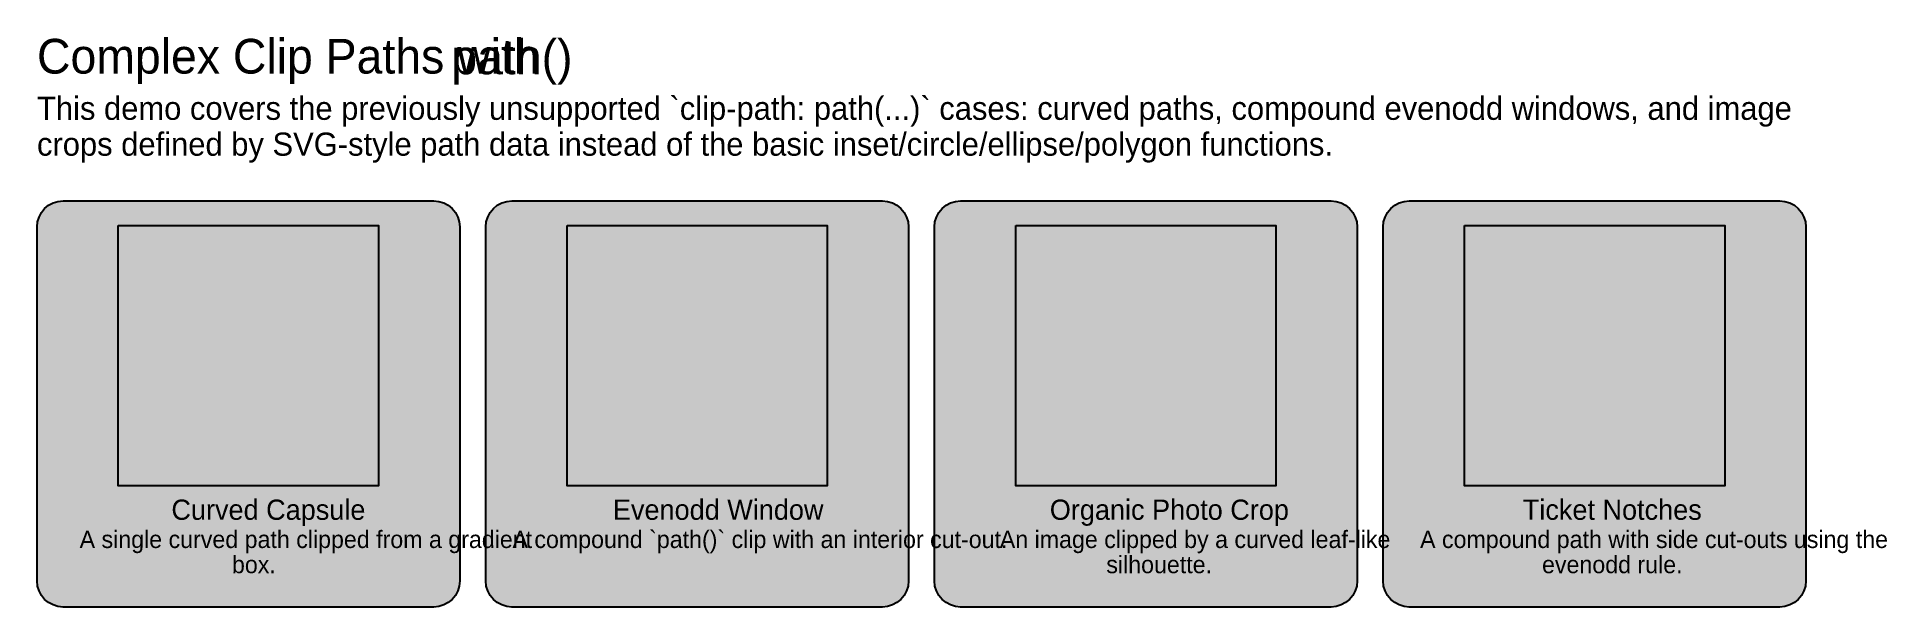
# Model space of a CAD drawing. Extents: x 28 to 1308, y 29 to 423.
import ezdxf

# ---------------------------------------------------------------- set-up
doc = ezdxf.new("R2010")
doc.units = 0

msp = doc.modelspace()

# ---------------------------------------------------------------- hatches: boundary and pattern name
at = {"true_color": 0xffffff}
for points in [[(46, 309.4), (302.5, 309.4), (302.5, 309.4), (306, 309.1), (309.4, 308), (312.5, 306.4), (315.2, 304.1), (317.5, 301.4), (319.1, 298.3), (320.2, 294.9), (320.5, 291.4), (320.5, 46.6), (320.5, 46.6), (320.2, 43.1), (319.1, 39.7), (317.5, 36.6), (315.2, 33.9), (312.5, 31.7), (309.4, 30), (306, 29), (302.5, 28.6), (46, 28.6), (46, 28.6), (42.5, 29), (39.1, 30), (36, 31.7), (33.3, 33.9), (31, 36.6), (29.4, 39.7), (28.3, 43.1), (28, 46.6), (28, 291.4), (28, 291.4), (28.3, 294.9), (29.4, 298.3), (31, 301.4), (33.3, 304.1), (36, 306.4), (39.1, 308), (42.5, 309.1), (46, 309.4)], [(356.5, 309.4), (613, 309.4), (613, 309.4), (616.5, 309.1), (619.9, 308), (623, 306.4), (625.7, 304.1), (628, 301.4), (629.6, 298.3), (630.7, 294.9), (631, 291.4), (631, 46.6), (631, 46.6), (630.7, 43.1), (629.6, 39.7), (628, 36.6), (625.7, 33.9), (623, 31.7), (619.9, 30), (616.5, 29), (613, 28.6), (356.5, 28.6), (356.5, 28.6), (353, 29), (349.6, 30), (346.5, 31.7), (343.8, 33.9), (341.5, 36.6), (339.9, 39.7), (338.8, 43.1), (338.5, 46.6), (338.5, 291.4), (338.5, 291.4), (338.8, 294.9), (339.9, 298.3), (341.5, 301.4), (343.8, 304.1), (346.5, 306.4), (349.6, 308), (353, 309.1), (356.5, 309.4)], [(667, 309.4), (923.5, 309.4), (923.5, 309.4), (927, 309.1), (930.4, 308), (933.5, 306.4), (936.2, 304.1), (938.5, 301.4), (940.1, 298.3), (941.2, 294.9), (941.5, 291.4), (941.5, 46.6), (941.5, 46.6), (941.2, 43.1), (940.1, 39.7), (938.5, 36.6), (936.2, 33.9), (933.5, 31.7), (930.4, 30), (927, 29), (923.5, 28.6), (667, 28.6), (667, 28.6), (663.5, 29), (660.1, 30), (657, 31.7), (654.3, 33.9), (652, 36.6), (650.4, 39.7), (649.3, 43.1), (649, 46.6), (649, 291.4), (649, 291.4), (649.3, 294.9), (650.4, 298.3), (652, 301.4), (654.3, 304.1), (657, 306.4), (660.1, 308), (663.5, 309.1), (667, 309.4)], [(977.5, 309.4), (1234, 309.4), (1234, 309.4), (1237.5, 309.1), (1240.9, 308), (1244, 306.4), (1246.7, 304.1), (1249, 301.4), (1250.6, 298.3), (1251.7, 294.9), (1252, 291.4), (1252, 46.6), (1252, 46.6), (1251.7, 43.1), (1250.6, 39.7), (1249, 36.6), (1246.7, 33.9), (1244, 31.7), (1240.9, 30), (1237.5, 29), (1234, 28.6), (977.5, 28.6), (977.5, 28.6), (974, 29), (970.6, 30), (967.5, 31.7), (964.8, 33.9), (962.5, 36.6), (960.9, 39.7), (959.8, 43.1), (959.5, 46.6), (959.5, 291.4), (959.5, 291.4), (959.8, 294.9), (960.9, 298.3), (962.5, 301.4), (964.8, 304.1), (967.5, 306.4), (970.6, 308), (974, 309.1), (977.5, 309.4)]]:
    msp.add_hatch(color=256, dxfattribs=at).paths.add_polyline_path(points, flags=0)
at = {"true_color": 0x0ea5e9}
msp.add_hatch(color=256, dxfattribs=at).paths.add_polyline_path([(84.2, 292.4), (264.2, 292.4), (264.2, 112.4), (84.2, 112.4)], flags=0)
at = {"true_color": 0xef4444}
msp.add_hatch(color=256, dxfattribs=at).paths.add_polyline_path([(394.8, 292.4), (574.8, 292.4), (574.8, 112.4), (394.8, 112.4)], flags=0)

# ---------------------------------------------------------------- linework, layer by layer
at = {"true_color": 0x132238}
for points in [[(46, 309.4), (302.5, 309.4), (302.5, 309.4), (306, 309.1), (309.4, 308), (312.5, 306.4), (315.2, 304.1), (317.5, 301.4), (319.1, 298.3), (320.2, 294.9), (320.5, 291.4), (320.5, 46.6), (320.5, 46.6), (320.2, 43.1), (319.1, 39.7), (317.5, 36.6), (315.2, 33.9), (312.5, 31.7), (309.4, 30), (306, 29), (302.5, 28.6), (46, 28.6), (46, 28.6), (42.5, 29), (39.1, 30), (36, 31.7), (33.3, 33.9), (31, 36.6), (29.4, 39.7), (28.3, 43.1), (28, 46.6), (28, 291.4), (28, 291.4), (28.3, 294.9), (29.4, 298.3), (31, 301.4), (33.3, 304.1), (36, 306.4), (39.1, 308), (42.5, 309.1), (46, 309.4)], [(356.5, 309.4), (613, 309.4), (613, 309.4), (616.5, 309.1), (619.9, 308), (623, 306.4), (625.7, 304.1), (628, 301.4), (629.6, 298.3), (630.7, 294.9), (631, 291.4), (631, 46.6), (631, 46.6), (630.7, 43.1), (629.6, 39.7), (628, 36.6), (625.7, 33.9), (623, 31.7), (619.9, 30), (616.5, 29), (613, 28.6), (356.5, 28.6), (356.5, 28.6), (353, 29), (349.6, 30), (346.5, 31.7), (343.8, 33.9), (341.5, 36.6), (339.9, 39.7), (338.8, 43.1), (338.5, 46.6), (338.5, 291.4), (338.5, 291.4), (338.8, 294.9), (339.9, 298.3), (341.5, 301.4), (343.8, 304.1), (346.5, 306.4), (349.6, 308), (353, 309.1), (356.5, 309.4)], [(667, 309.4), (923.5, 309.4), (923.5, 309.4), (927, 309.1), (930.4, 308), (933.5, 306.4), (936.2, 304.1), (938.5, 301.4), (940.1, 298.3), (941.2, 294.9), (941.5, 291.4), (941.5, 46.6), (941.5, 46.6), (941.2, 43.1), (940.1, 39.7), (938.5, 36.6), (936.2, 33.9), (933.5, 31.7), (930.4, 30), (927, 29), (923.5, 28.6), (667, 28.6), (667, 28.6), (663.5, 29), (660.1, 30), (657, 31.7), (654.3, 33.9), (652, 36.6), (650.4, 39.7), (649.3, 43.1), (649, 46.6), (649, 291.4), (649, 291.4), (649.3, 294.9), (650.4, 298.3), (652, 301.4), (654.3, 304.1), (657, 306.4), (660.1, 308), (663.5, 309.1), (667, 309.4)], [(977.5, 309.4), (1234, 309.4), (1234, 309.4), (1237.5, 309.1), (1240.9, 308), (1244, 306.4), (1246.7, 304.1), (1249, 301.4), (1250.6, 298.3), (1251.7, 294.9), (1252, 291.4), (1252, 46.6), (1252, 46.6), (1251.7, 43.1), (1250.6, 39.7), (1249, 36.6), (1246.7, 33.9), (1244, 31.7), (1240.9, 30), (1237.5, 29), (1234, 28.6), (977.5, 28.6), (977.5, 28.6), (974, 29), (970.6, 30), (967.5, 31.7), (964.8, 33.9), (962.5, 36.6), (960.9, 39.7), (959.8, 43.1), (959.5, 46.6), (959.5, 291.4), (959.5, 291.4), (959.8, 294.9), (960.9, 298.3), (962.5, 301.4), (964.8, 304.1), (967.5, 306.4), (970.6, 308), (974, 309.1), (977.5, 309.4)], [(84.2, 292.4), (264.2, 292.4), (264.2, 112.4), (84.2, 112.4)], [(394.8, 292.4), (574.8, 292.4), (574.8, 112.4), (394.8, 112.4)], [(705.2, 292.4), (885.2, 292.4), (885.2, 112.4), (705.2, 112.4)], [(1015.8, 292.4), (1195.8, 292.4), (1195.8, 112.4), (1015.8, 112.4)]]:
    msp.add_lwpolyline(points, close=True, dxfattribs=at)

# ---------------------------------------------------------------- texts
for s, height, p in [('Complex Clip Paths with ', 24, (28, 397.5)), ('path()', 24, (314.7, 397)), ('Curved Capsule', 14, (121, 88.9)), ('Evenodd Window', 14, (426.5, 88.9)), ('Organic Photo Crop', 14, (728.8, 88.9)), ('Ticket Notches', 14, (1056.1, 88.9))]:
    msp.add_text(s, height=height, dxfattribs=at).set_placement(p)
at = {"true_color": 0x50657a}
for s, p in [('This demo covers the previously unsupported `clip-path: path(...)` cases: curved paths, compound evenodd windows, and image', (28, 365.5)), ('crops defined by SVG-style path data instead of the basic inset/circle/ellipse/polygon functions.', (28, 340.7))]:
    msp.add_text(s, height=16, dxfattribs=at).set_placement(p)
at = {"true_color": 0x6b7f93}
for s, p in [('A single curved path clipped from a gradient', (57.5, 69.4)), ('A compound `path()` clip with an interior cut-out.', (357, 69.4)), ('An image clipped by a curved leaf-like', (694.2, 69.4)), ('A compound path with side cut-outs using the', (985, 69.4)), ('box.', (162.9, 52)), ('silhouette.', (767.9, 52)), ('evenodd rule.', (1069.4, 52))]:
    msp.add_text(s, height=12, dxfattribs=at).set_placement(p)

doc.saveas('drawing.dxf')
